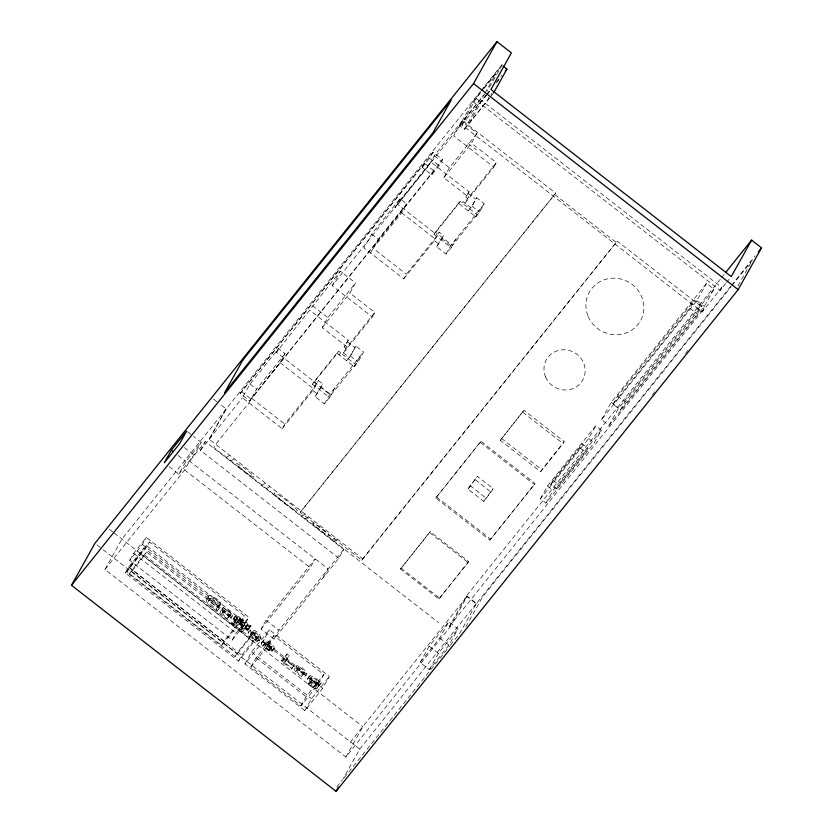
<?xml version="1.0" encoding="UTF-8"?>
<svg xmlns="http://www.w3.org/2000/svg" width="833" height="833" viewBox="0 0 833 833"><rect width="100%" height="100%" fill="white"/><g stroke="black" fill="none" stroke-linecap="round" stroke-linejoin="round"><path stroke-width="0.62" stroke-dasharray="4.17 3.12" d="M220.287 610.776L220.797 613.067L224.421 616.774A5.956 1.718 38.7 0 0 227.773 618.867L230.71 618.898L232.813 615.452L228.596 610.391L222.994 607.809L220.287 610.776L222.276 610.422L226.586 612.901L230.21 616.607L230.71 618.898M222.296 608.267L222.807 610.558L226.43 614.265A5.956 1.718 38.7 0 0 229.783 616.358L232.719 616.389M294.434 668.514L294.934 670.804L298.558 674.511A5.956 1.718 38.7 0 0 301.91 676.604L304.857 676.635L306.95 673.189L302.733 668.128L297.131 665.546L294.434 668.514L296.413 668.16L300.723 670.638L304.347 674.345L304.857 676.635M296.444 666.004L296.944 668.295L300.567 672.002A5.956 1.718 38.7 0 0 303.92 674.095L306.867 674.126M309.314 676.032L307.21 679.478L309.158 682.56L313.26 685.851L314.936 686.715L316.946 684.205L310.386 679.155L309.22 676.969L310.011 675.563L314.312 677.167L321.455 682.956L316.082 688.901L312.906 687.579L308.127 683.966L310.136 681.467L311.178 681.415L315.176 684.268L316.946 684.205M222.338 612.38L224.046 615.577L228.159 617.597A6.747 1.947 38.7 0 0 228.357 615.806L224.816 612.557L222.338 612.38L224.348 609.871L225.67 609.589L230.377 613.296A6.747 1.947 38.7 0 1 230.168 615.087L226.055 613.067L224.348 609.871M296.486 670.117L298.183 673.314L302.306 675.334A6.747 1.947 38.7 0 0 302.504 673.543L298.964 670.294L296.486 670.117L298.495 667.608L299.807 667.327L304.514 671.034A6.747 1.947 38.7 0 1 304.316 672.825L300.192 670.804L298.495 667.608M309.293 680.082L310.345 682.602L314.291 685.34L315.624 685.32L317.883 682.456L316.498 679.884L312.417 677.26L311.303 677.573L309.657 679.811C312.24 679.936 316.082 682.602 315.624 685.32M311.303 677.573L311.23 678.135C312.125 680.363 315.478 683.914 317.883 682.456M250.306 634.59C264.956 650.448 263.592 630.612 250.848 629.602L248.182 632.518L248.432 634.267L252.139 638.38L257.074 641.629L259.084 639.119L253.961 634.746A4.529 1.312 38.7 0 1 252.378 632.632L252.316 632.08L250.369 635.142A4.529 1.312 38.7 0 0 251.941 637.255L257.074 641.629M250.192 630.008L250.441 631.758L252.482 634.361L259.084 639.119M261.333 642.753L261.583 644.503L263.624 647.106L270.225 651.864L272.235 649.365L267.101 644.992A4.529 1.312 38.7 0 1 265.529 642.868L265.456 642.316C281.346 657.601 272.839 640.556 263.999 639.848L261.333 642.753L261.989 642.347C270.673 643.034 279.565 660.038 263.447 644.825L266.31 641.618L270.892 644.294L272.276 646.7L269.236 650.365L270.225 651.864M263.343 640.244L263.592 641.993L265.633 644.596L272.235 649.365M210.645 598.198L208.635 600.708L208.791 602.498L217.517 610.527L219.527 608.017L218.35 606.32L212.686 602.394L210.489 598.989L211.197 597.719L212.103 597.657L214.716 598.771A7.112 2.051 38.7 0 1 219.121 602.426L219.943 603.394C224.087 604.3 211.301 593.742 208.739 595.855C201.461 601.624 212.884 608.038 217.517 610.527M259.167 640.91C258.626 636.558 253.17 632.809 248.838 632.112L248.182 632.518M208.292 596.366C208.229 602.051 215.185 605.497 219.527 608.017M316.988 688.485L320.424 683.341L321.455 682.956M337.219 353.4L338.458 351.141L355.504 364.417L354.254 366.676L337.219 353.4L312.521 384.221L329.566 397.487L324.422 403.901L315.113 396.654L322.84 384.003L318.393 380.535L313.27 388.522L284.803 424.049L282.2 428.703L242.393 397.716L250.035 384.034L278.503 348.517L285.073 353.629L280.034 362.647L251.566 398.164L284.803 424.049M458.785 203.564L460.035 201.305L477.08 214.581L475.83 216.84L458.785 203.564L434.097 234.385L451.132 247.651L445.999 254.065L436.679 246.818L443.583 235.635L439.137 232.178L434.836 238.686L406.369 274.213L403.766 278.868L363.969 247.88L371.612 234.198L400.079 198.681L406.639 203.793L401.6 212.811L373.132 248.328L406.369 274.213M359.7 356.868L355.504 364.417L330.805 395.259L313.77 381.993L338.458 351.141M480.454 208.51L477.08 214.581L452.381 245.423L435.336 232.157L460.035 201.305M450.414 645.2L459.337 634.069L476.497 603.352L467.292 596.189L450.122 626.895L345.851 757.01L104.968 569.439L121.93 539.097L480.495 91.422M129.709 560.307L133.634 553.279L146.337 537.431L248.807 617.222L244.881 624.25L232.178 640.098L129.709 560.307L142.412 544.459L146.337 537.431M169.12 466.595L178.814 474.154L185.884 461.503L201.169 442.438L193.412 436.398M125.325 572.969L128.636 567.034L143.911 547.968L257.074 636.089L253.753 642.014L238.477 661.079L125.325 572.969L140.6 553.903L143.911 547.968M126.824 571.594L129.177 567.377L149.523 541.991L244.371 615.847L242.018 620.064L221.672 645.45L126.824 571.594L147.17 546.198L149.523 541.991M104.968 569.439L184.697 469.947L189.622 461.138L205.303 441.573L343.758 549.395L338.833 558.204L274.026 639.078L261.104 629.019L266.029 620.21L315.166 558.901L310.24 567.71L261.104 629.019M178.814 474.154L194.099 455.089L201.169 442.438M129.386 574.26L131.187 571.042L146.473 551.977L252.107 634.236L250.306 637.464L235.031 656.529L129.386 574.26L144.671 555.195L146.473 551.977M338.833 558.204L200.378 450.382L205.303 441.573M226.076 408.899L209.125 439.23L362.667 558.797L361.845 560.276L300.265 512.316L555.673 193.162L463.71 121.545L332.138 285.729L372.257 316.977L343.446 352.921L345.997 348.361L374.798 312.417L349.912 293.039L355.514 283.022L340.281 271.162L276.421 352.255L316.217 383.242M209.25 439.324L226.201 408.982L219.35 403.651M434.003 170.827L249.65 400.871L240.123 393.457L432.973 152.189L442.5 159.613L439.106 165.673L431.765 174.836L422.237 167.423L424.486 163.403L434.003 170.827L431.765 174.836M276.421 352.255L278.503 348.517M249.65 400.871L442.5 159.613M285.073 353.629L256.606 389.146L248.963 402.828L215.695 444.343L213.852 447.633L438.595 622.636M332.138 285.729L340.281 271.162M347.122 346.955L322.236 327.577L327.827 317.571L355.514 283.022M400.079 198.681L395.04 207.698L428.631 165.777L434.17 155.875L461.846 121.326L477.08 133.186L471.488 143.203L443.802 177.741L468.687 197.119M370.529 252.993L378.172 239.31L406.639 203.793M422.237 167.423L429.578 158.26L432.973 152.189M312.521 384.221L313.77 381.993M461.846 121.326L453.704 135.894L493.823 167.141L465.022 203.085L467.563 198.525L496.374 162.581L471.488 143.203M489.523 98.034L464.46 129.313L459.587 125.523L472.936 101.636L482.64 89.527M282.2 428.703L312.833 390.479L318.393 380.535M464.627 118.89L484.244 94.4L489.117 98.19L469.489 122.68L464.627 118.89L476.06 98.419L483.119 89.61M461.878 124.835L481.495 100.356L721.795 287.479L702.177 311.969L461.878 124.835L463.71 121.545M464.46 129.313L477.809 105.427L485.899 95.337M484.848 93.327L495.677 73.939L483.911 88.631M315.113 396.654L322.84 384.003M725.699 283.512L720.149 290.425L479.85 103.302L481.495 100.356M345.997 348.361L344.196 346.965L348.329 340.176L310.011 310.334M469.489 122.68L480.933 102.22L486.42 95.358M348.329 340.176L344.196 346.965M443.802 177.741L449.393 167.735L477.08 133.186M490.918 94.962L492.126 92.807M354.254 366.676L358.013 361.991L363.573 352.047L355.951 346.111L349.266 357.451L341.645 351.516L339.01 354.806M346.632 360.741L350.391 356.055L355.951 346.111M372.257 316.977L374.798 312.417M324.422 403.901L329.983 393.967L363.573 352.047M329.566 397.487L335.116 387.543M434.097 234.385L435.336 232.157M403.766 278.868L434.399 240.643L439.137 232.178M436.679 246.818L443.583 235.635M467.563 198.525L465.762 197.129L469.073 191.809L430.755 161.977L397.164 203.887L436.961 234.885M469.073 191.809L465.762 197.129M237.218 617.951L235.489 621.043A6.383 1.843 38.7 0 1 233.5 621.147L231.491 623.657A6.383 1.843 38.7 0 0 233.479 623.553L237.218 617.951L235.135 616.326L233.125 618.836L235.208 620.46M235.52 619.908C237.155 617.617 239.998 621.699 241.497 622.511L243.507 620.002L239.238 616.837L238.123 616.639L235.52 619.908L233.802 618.565L233.125 618.836M221.672 645.45L224.025 641.233L244.371 615.847M237.801 616.909L237.53 617.399L235.812 616.056L235.135 616.326M231.491 623.657L233.375 625.385L235.062 625.51L240.175 618.398L242.882 620.346L243.507 620.002M240.175 618.398L239.581 618.992L242.372 621.168L240.362 623.678L237.572 621.501L238.165 620.908L240.872 622.855L241.497 622.511M235.541 625.135L239.269 619.544L241.695 621.428L242.372 621.168M475.83 216.84L479.589 212.144L484.317 203.679L476.695 197.744L470.843 207.615L463.221 201.68L460.587 204.97M468.208 210.905L471.967 206.209L476.695 197.744M493.823 167.141L496.374 162.581M445.999 254.065L450.726 245.6L484.317 203.679M451.132 247.651L455.87 239.186M232.178 640.098L236.103 633.07L248.807 617.222M244.756 623.813L243.028 626.905A6.383 1.843 38.7 0 1 241.039 627.02L239.029 629.529A6.383 1.843 38.7 0 0 241.018 629.415L244.756 623.813L242.674 622.199L240.664 624.708L242.747 626.322M243.059 625.77C244.683 623.48 247.536 627.572 249.025 628.374L251.035 625.864L246.776 622.709L245.652 622.501L243.059 625.77L241.341 624.438L240.664 624.708M245.339 622.772L245.069 623.261L243.351 621.928L242.674 622.199M239.029 629.529L240.904 631.258L242.601 631.383L247.703 624.271L250.41 626.208L251.035 625.864M247.703 624.271L247.12 624.865L249.91 627.03L247.901 629.54L245.11 627.374L245.693 626.78L248.401 628.717L249.025 628.374M243.069 631.008L246.807 625.416L249.223 627.301L249.91 627.03M235.031 656.529L236.832 653.301L252.107 634.236M238.477 661.079L241.789 655.155L257.074 636.089M244.912 663.963L251.618 651.968L269.392 629.79L329.337 676.469L322.631 688.464L304.857 710.643L244.912 663.963L262.687 641.785L269.392 629.79M261.156 638.442L252.316 632.08M250.92 666.983L256.075 657.758L273.849 635.589L323.808 674.491L318.654 683.716L300.88 705.884L250.92 666.983L268.695 644.804L273.849 635.589M274.026 639.078L278.94 630.269L343.758 549.395M272.297 651.187L274.307 648.678M323.152 577.769L328.077 568.96L189.622 461.138M281.221 660.621L282.522 660.788L286.979 653.905L289.27 655.686L284.719 662.724L291.914 668.326L291.55 668.982C290.373 665.244 277.066 662.943 283.345 657.997L284.532 658.278L286.979 653.905M284.719 662.724L289.27 655.686M300.265 512.316L555.673 193.162M291.55 668.982L293.924 665.817L286.739 660.215M300.88 705.884L306.034 696.669L323.808 674.491M304.857 710.643L311.563 698.648L329.337 676.469M435.794 498.019L480.974 441.303L535.067 483.421L534.432 484.556L489.887 540.138L435.794 498.019L480.974 441.303M400.475 569.054L430.224 531.631L468.646 561.557L468.094 562.546L438.897 598.969L400.475 569.054L430.224 531.631M467.969 489.086L477.351 476.289L493.115 488.555L491.116 492.116L483.723 501.351L467.969 489.086L477.351 476.289M500.321 440.355L523.947 410.273L564.17 441.594L563.056 443.583L540.544 471.686L500.321 440.355L523.947 410.273M361.845 560.276L617.263 241.122L704.01 308.679L702.177 311.969M483.723 501.351L493.115 488.555M103.105 549.749L359.741 749.054L343.186 778.668M345.851 757.01L363.011 726.303M438.897 598.969L468.646 561.557M420.113 662.464L429.193 646.221L448.82 621.73L458.025 628.905L448.945 645.159L429.328 669.638L420.113 662.464L439.741 637.984L448.82 621.73M489.887 540.138L535.067 483.421M450.122 626.895L449.424 626.354L466.324 596.126L720.743 278.659M429.328 669.638L438.408 653.395L458.025 628.905M540.544 471.686L564.17 441.594M465.845 626.812L482.609 596.813L731.187 286.625M540.398 498.707L547.5 485.993L595.772 425.757L601.384 430.13L594.273 442.844L546 503.08L540.398 498.707L588.671 438.47L595.772 425.757M550.759 484.525L553.06 480.412L582.329 443.885L587.942 448.248L585.641 452.361L556.371 488.888L550.759 484.525L580.028 447.998L582.329 443.885M546 503.08L553.112 490.356L601.384 430.13M556.371 488.888L558.672 484.775L587.942 448.248M601.561 419.624L611.245 402.308L706.53 283.407L713.943 289.176L704.26 306.482L608.975 425.392L601.561 419.624L696.857 300.713L706.53 283.407M613.015 404.224L617.534 396.133L694.41 300.213L701.813 305.982L697.294 314.072L620.418 409.992L613.015 404.224L689.891 308.304L694.41 300.213M608.975 425.392L618.648 408.076L713.943 289.176M620.418 409.992L624.937 401.912L701.813 305.982M720.149 290.425L721.795 287.479M738.028 285.823L752.314 260.271M481.307 90.412L503.257 63.027M483.452 88.517L502.049 65.307L487.076 91.224M240.123 393.457L424.486 163.403M459.587 125.523L483.848 95.254M200.378 450.382L242.393 397.716M486.701 94.327L489.127 91.297M496.406 82.217L502.07 75.157M479.85 103.302L486.191 95.389M486.982 94.4L489.356 91.432M487.211 94.379L489.565 91.443M496.624 82.623L498.977 79.687M490.335 97.024L492.761 94.004M322.236 327.577L349.912 293.039M208.635 600.708L210.093 600.166L212.707 601.28A7.112 2.051 38.7 0 1 217.111 604.935L217.934 605.903L219.943 603.394M216.341 608.829L218.35 606.32M217.934 605.903L219.287 605.987L221.297 603.477M228.627 617.274L230.637 614.764M233.802 618.565L235.812 616.056M233.479 623.553L235.489 621.043M233.375 625.385L235.385 622.876L237.551 622.626M237.572 621.501L239.779 618.648M238.8 621.158L240.81 618.648M237.259 622.053L239.685 623.938L241.695 621.428M240.872 622.855L242.882 620.346M241.341 624.438L243.351 621.928M241.018 629.415L243.028 626.905M240.904 631.258L242.913 628.748L245.089 628.499M245.11 627.374L247.307 624.511M246.339 627.02L248.349 624.511M244.798 627.926L247.214 629.81L249.223 627.301M248.401 628.717L250.41 626.208M250.733 633.996L254.513 635.506L257.116 638.973L250.733 633.996L253.159 631.383L255.023 631.976L258.626 635.069L259.125 636.464L256.085 640.119M258.647 640.973L260.667 638.463M271.797 651.208L273.807 648.699M362.667 558.797L617.263 241.122M282.522 660.788L284.532 658.278M282.023 661.777L284.032 659.267L283.345 657.997M283.407 662.651L285.427 660.142L293.56 666.483M291.914 668.326L293.924 665.817M302.775 675.011L304.784 672.502M308.127 683.966L309.168 683.924L311.178 681.415M307.304 678.541L308.574 678.041L311.157 678.978L316.696 683.654L318.706 681.144M316.696 683.654L317.55 683.674L319.56 681.165M318.414 685.851L320.424 683.341M721.555 277.639L724.804 273.588M350.318 742.255L467.292 596.189M449.424 626.354L704.01 308.679M726.491 282.522L730.447 277.576M359.741 749.054L476.497 603.352M730.645 286.365L476.226 603.842L466.324 596.126M731.457 285.355L755.031 255.939M731.999 285.615L751.501 261.291M336.813 786.956L342.571 779.761M344.196 777.741L449.601 646.21M652.26 394.873L654.696 391.833M685.559 353.317L687.996 350.276M206.282 598.875L206.73 598.365C211.811 597.792 215.966 602.728 219.287 605.987M318.997 685.976L316.363 685.861L310.136 681.467M314.936 686.715L313.166 686.777L309.168 683.924M225.858 457.588L229.804 455.328M230.429 461.149L234.375 458.889M261.583 485.4L265.519 483.14M265.977 488.825L269.923 486.566M301.307 516.335L305.253 514.086M304.868 519.115L308.814 516.856M331.732 540.023L335.668 537.774M333.596 541.481L337.542 539.232M239.685 623.938L240.362 623.678M247.214 629.81L247.901 629.54M285.427 660.142L284.032 659.267M269.236 650.365L265.092 647.501A4.529 1.312 38.7 0 1 263.52 645.377L263.447 644.825M476.06 98.419L480.933 102.22M472.936 101.636L477.809 105.427M696.857 300.713L704.26 306.482M554.851 194.63L616.43 242.59M689.891 308.304L697.294 314.072M468.167 143.463L476.424 149.898M434.17 155.875L449.393 167.735M429.578 158.26L439.106 165.673M467.948 193.214L475.57 199.149M471.967 206.209L479.589 212.144M441.407 238.342L450.726 245.6M401.6 212.811L434.836 238.686M434.399 240.643L438.845 244.1M617.534 396.133L624.937 401.912M611.245 402.308L618.648 408.076M371.612 234.198L378.172 239.31M588.671 438.47L594.273 442.844M580.028 447.998L585.641 452.361M522.832 412.262L563.056 443.583M501.424 438.366L541.648 469.697M553.06 480.412L558.672 484.775M547.5 485.993L553.112 490.356M312.594 305.711L327.827 317.571M480.349 442.427L534.432 484.556M347.205 341.582L354.827 347.517M350.391 356.055L358.013 361.991M475.362 479.85L491.116 492.116M469.958 485.514L485.712 497.79M320.663 386.71L329.983 393.967M280.034 362.647L313.27 388.522M312.833 390.479L317.279 393.936M436.43 496.885L490.522 539.013M250.035 384.034L256.606 389.146M429.672 532.631L468.094 562.546M241.268 391.406L250.795 398.82M213.581 399.163L218.392 402.901M401.037 568.054L439.46 597.979M187.592 431.869L192.433 435.638M439.741 637.984L448.945 645.159M184.395 447.529L194.099 455.089M429.193 646.221L438.408 653.395M178.127 455.464L185.884 461.503M184.697 469.947L310.24 567.71M266.029 620.21L278.94 630.269M147.17 546.198L242.018 620.064M142.412 544.459L244.881 624.25M252.743 631.487L259.125 636.464M265.883 641.722L272.276 646.7M284.969 656.414L287.26 658.195M268.695 644.804L318.654 683.716M262.687 641.785L322.631 688.464M144.671 555.195L250.306 637.464M109.321 529.288L113.205 532.308M114.173 533.058L362.803 726.678M140.6 553.903L253.753 642.014M133.634 553.279L236.103 633.07M251.618 651.968L311.563 698.648M256.075 657.758L306.034 696.669M129.177 567.377L224.025 641.233M128.636 567.034L241.789 655.155M131.187 571.042L236.832 653.301M96.951 544.949L102.074 548.947M241.039 627.02L242.913 628.748M233.5 621.147L235.385 622.876M317.55 683.674L319.445 685.465M264.3 644.128L270.267 649.209L267.664 645.752L264.3 644.128M238.977 466.761A11.016 1.229 37.6 0 0 253.596 477.09A11.016 1.229 37.6 0 0 242.809 467.053A11.016 1.229 37.6 0 0 238.977 466.761M278.993 498.488A14.505 1.624 37.6 0 0 297.194 510.775A14.505 1.624 37.6 0 0 280.95 496.458A14.505 1.624 37.6 0 0 278.993 498.488M315.957 526.748A10.59 1.187 37.6 0 0 329.431 535.952A10.59 1.187 37.6 0 0 317.873 525.654A10.59 1.187 37.6 0 0 315.957 526.748M588.171 316.446A29.28 27.999 29.2 0 0 637.963 324.454A29.28 27.999 29.2 0 0 618.534 278.555A29.28 27.999 29.2 0 0 588.171 316.446M545.573 376.974A20.815 19.909 29.2 0 0 580.976 382.67A20.815 19.909 29.2 0 0 567.158 350.037A20.815 19.909 29.2 0 0 545.573 376.974"/><path stroke-width="1.25" d="M71.471 585.276L94.9 543.355L496.957 41.65L511.389 52.885L490.949 89.454L731.249 276.587L751.626 240.112L761.529 247.828L738.163 289.645L336.095 791.35L71.471 585.276L473.529 83.571L496.957 41.65M171.338 450.174L164.278 462.825L179.553 443.76L186.623 431.109L171.338 450.174L173.285 451.684M493.563 92.994L506.922 69.097L503.028 66.067M336.095 791.35L338.448 787.133M505.298 71.117L506.922 69.097M725.616 272.568L751.626 240.112M758.28 251.878L761.529 247.828M473.529 83.571L738.163 289.645M242.903 359.95L224.525 392.822L432.879 132.832L451.247 99.96L242.903 359.95"/></g></svg>
